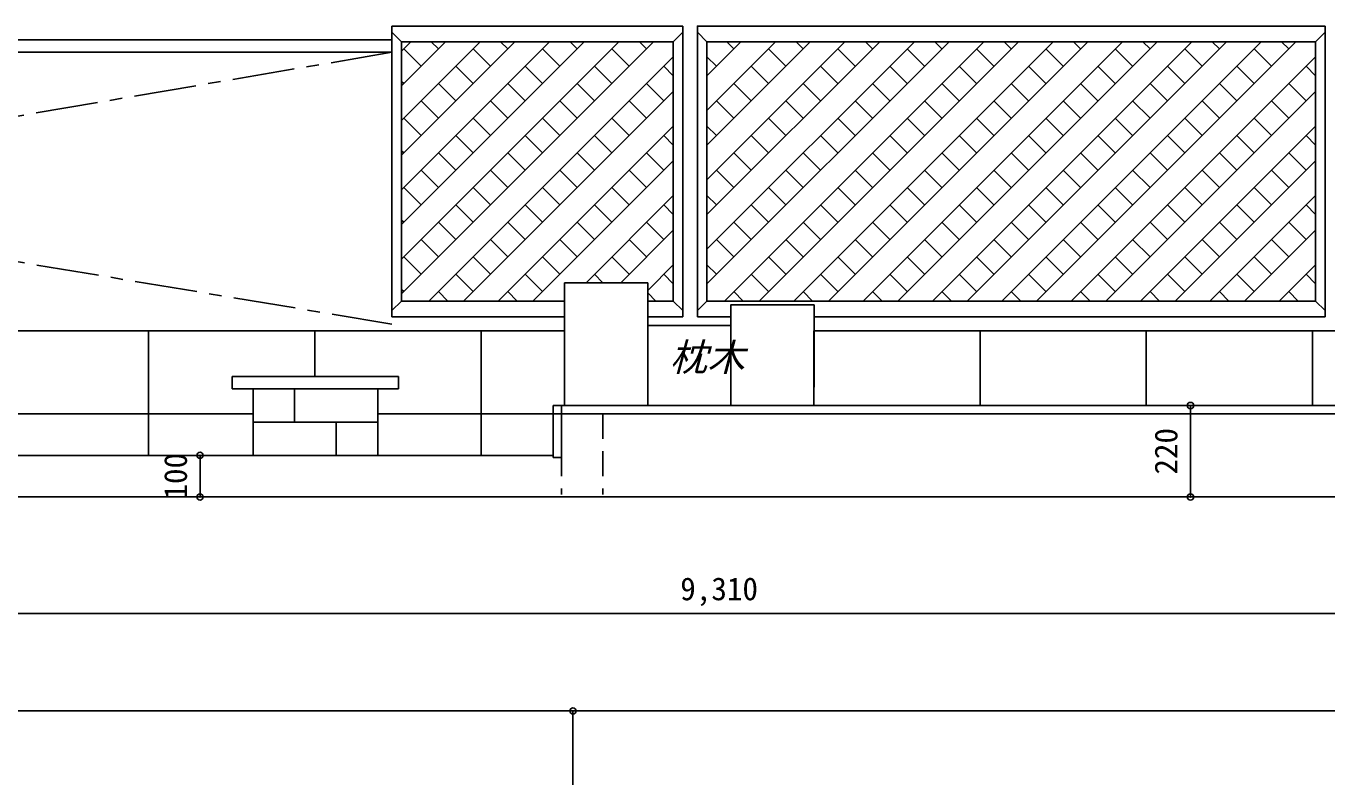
# Model space of a CAD drawing. Units: millimetres at full size, sheet at 1:30. Extents: x -5144 to 6076, y -4159 to 4169.
# Drawn here: x -1137 to 1993, y 2082 to 3908 of the extents above; entities that cross this region are included whole.
import ezdxf
from ezdxf.enums import TextEntityAlignment as Align

# ---------------------------------------------------------------- set-up
doc = ezdxf.new("R2010")
doc.units = ezdxf.units.MM
doc.header["$LTSCALE"] = 30
doc.header["$PDMODE"] = 32
doc.header["$PDSIZE"] = 15
doc.linetypes.add('CHAIN1', pattern=[8, 5, -1, 1, -1])
doc.linetypes.add('DASHED2', pattern=[3, 2, -1])
for name, color, linetype in [('0-0', 7, 'Continuous'), ('0-1', 4, 'Continuous'), ('0-4', 3, 'DASHED2'), ('0-B', 3, 'Continuous'), ('0-C', 4, 'Continuous'), ('0-D', 4, 'Continuous')]:
    doc.layers.add(name, color=color, linetype=linetype)
doc.styles.add('ＭＳ ゴシック', font='')
doc.styles.get('ＭＳ ゴシック').set_extended_font_data('MS Gothic')

msp = doc.modelspace()

# ---------------------------------------------------------------- linework, layer by layer
at = {"layer": '0-0', "color": 4}
for p, q in [((-4238.24, 3845.08), (-256.47, 3845.08)), ((-4271.65, 3175.08), (159.06, 3175.08)), ((-841.65, 2875.08), (-841.65, 3175.08)), ((-441.65, 3065.08), (-441.65, 3175.08)), ((-41.65, 2875.08), (-41.65, 3175.08)), ((758.35, 2995.08), (758.35, 3175.08)), ((759.06, 3175.08), (4653.59, 3175.08)), ((1158.35, 2995.08), (1158.35, 3175.08)), ((1558.35, 2995.08), (1558.35, 3175.08)), ((1958.35, 2995.08), (1958.35, 3175.08)), ((-4151.65, 2975.08), (-590.59, 2975.08)), ((-290.59, 2975.08), (131.35, 2975.08))]:
    msp.add_line(p, q, dxfattribs=at)
at = {"layer": '0-0', "color": 4, "linetype": 'CHAIN1'}
for p, q in [((-4188.24, 3175.08), (-256.47, 3845.08)), ((-4188.24, 3845.08), (-256.36, 3191.08))]:
    msp.add_line(p, q, dxfattribs=at)
at = {"layer": '0-0'}
msp.add_line((-4271.65, 2775.08), (5278.35, 2775.08), dxfattribs=at)
at = {"layer": '0-0', "color": 4}
msp.add_lwpolyline([(-4238.24, 3175.08), (-4238.24, 3875.08), (-256.47, 3875.08)], dxfattribs=at)
at = {"layer": '0-1'}
for p, q in [((-256.47, 3908.37), (443.53, 3908.37)), ((-256.47, 3223.37), (-256.47, 3893.37)), ((-233.47, 3870.37), (-256.47, 3893.37)), ((443.53, 3223.37), (443.53, 3893.37)), ((478.56, 3223.37), (478.56, 3893.37)), ((501.56, 3870.37), (478.56, 3893.37)), ((1965.56, 3870.37), (1988.56, 3893.37)), ((1988.56, 3893.37), (1988.56, 3908.37)), ((1988.56, 3223.37), (1988.56, 3893.37)), ((-233.47, 3246.37), (-233.47, 3870.37)), ((-233.47, 3834.26), (-233.47, 3870.37)), ((-233.47, 3847.77), (-210.87, 3870.37)), ((-233.47, 3764.33), (-127.43, 3870.37)), ((-233.47, 3680.89), (-43.99, 3870.37)), ((-233.47, 3597.46), (39.45, 3870.37)), ((-233.47, 3514.02), (122.88, 3870.37)), ((-233.47, 3430.58), (206.32, 3870.37)), ((-233.47, 3347.14), (289.76, 3870.37)), ((-233.47, 3263.7), (373.2, 3870.37)), ((-233.47, 3870.37), (420.53, 3870.37)), ((-228.03, 3853.21), (-186.31, 3811.49)), ((-144.59, 3853.21), (-161.75, 3870.37)), ((-19.43, 3811.49), (-61.15, 3853.21)), ((5.13, 3870.37), (22.29, 3853.21)), ((147.45, 3811.49), (105.73, 3853.21)), ((189.17, 3853.21), (172.01, 3870.37)), ((272.6, 3853.21), (314.32, 3811.49)), ((356.04, 3853.21), (338.88, 3870.37)), ((501.56, 3870.37), (1965.56, 3870.37)), ((501.56, 3246.37), (501.56, 3870.37)), ((501.56, 3288.09), (1083.84, 3870.37)), ((501.56, 3454.97), (916.96, 3870.37)), ((501.56, 3371.53), (1000.4, 3870.37)), ((501.56, 3621.84), (750.08, 3870.37)), ((501.56, 3538.4), (833.52, 3870.37)), ((501.56, 3788.72), (583.21, 3870.37)), ((501.56, 3705.28), (666.64, 3870.37)), ((543.28, 3246.37), (1167.28, 3870.37)), ((566.05, 3853.21), (548.89, 3870.37)), ((626.71, 3246.37), (1250.71, 3870.37)), ((691.21, 3811.49), (649.49, 3853.21)), ((710.15, 3246.37), (1334.15, 3870.37)), ((732.92, 3853.21), (715.77, 3870.37)), ((793.59, 3246.37), (1417.59, 3870.37)), ((858.08, 3811.49), (816.36, 3853.21)), ((877.03, 3246.37), (1501.03, 3870.37)), ((899.8, 3853.21), (882.65, 3870.37)), ((960.47, 3246.37), (1584.47, 3870.37)), ((1024.96, 3811.49), (983.24, 3853.21)), ((1043.91, 3246.37), (1667.91, 3870.37)), ((1066.68, 3853.21), (1049.52, 3870.37)), ((1127.35, 3246.37), (1751.35, 3870.37)), ((1191.84, 3811.49), (1150.12, 3853.21)), ((1210.78, 3246.37), (1834.78, 3870.37)), ((1233.56, 3853.21), (1216.4, 3870.37)), ((1294.22, 3246.37), (1918.22, 3870.37)), ((1317, 3853.21), (1358.72, 3811.49)), ((1400.43, 3853.21), (1383.28, 3870.37)), ((1525.59, 3811.49), (1483.87, 3853.21)), ((1550.15, 3870.37), (1567.31, 3853.21)), ((1692.47, 3811.49), (1650.75, 3853.21)), ((1734.19, 3853.21), (1717.03, 3870.37)), ((1817.63, 3853.21), (1859.35, 3811.49)), ((1901.07, 3853.21), (1883.91, 3870.37)), ((-167.36, 3246.37), (420.53, 3834.26)), ((1377.66, 3246.37), (1965.56, 3834.26)), ((-61.15, 3769.77), (-102.87, 3811.49)), ((64.01, 3811.49), (105.73, 3769.77)), ((272.6, 3769.77), (230.89, 3811.49)), ((420.53, 3788.72), (397.76, 3811.49)), ((420.53, 3750.82), (420.53, 3788.72)), ((649.49, 3769.77), (607.77, 3811.49)), ((816.36, 3769.77), (774.64, 3811.49)), ((983.24, 3769.77), (941.52, 3811.49)), ((1150.12, 3769.77), (1108.4, 3811.49)), ((1317, 3769.77), (1275.28, 3811.49)), ((1483.87, 3769.77), (1442.15, 3811.49)), ((1609.03, 3811.49), (1650.75, 3769.77)), ((1817.63, 3769.77), (1775.91, 3811.49)), ((1965.56, 3788.72), (1942.78, 3811.49)), ((1965.56, 3750.82), (1965.56, 3788.72)), ((-228.03, 3769.77), (-233.47, 3775.21)), ((-144.59, 3769.77), (-102.87, 3728.05)), ((64.01, 3728.05), (22.29, 3769.77)), ((230.88, 3728.05), (189.17, 3769.77)), ((356.04, 3769.77), (397.76, 3728.05)), ((607.77, 3728.05), (566.05, 3769.77)), ((774.64, 3728.05), (732.92, 3769.77)), ((941.52, 3728.05), (899.8, 3769.77)), ((1108.4, 3728.05), (1066.68, 3769.77)), ((1275.28, 3728.05), (1233.56, 3769.77)), ((1400.43, 3769.77), (1442.15, 3728.05)), ((1609.03, 3728.05), (1567.31, 3769.77)), ((1775.91, 3728.05), (1734.19, 3769.77)), ((1901.07, 3769.77), (1942.78, 3728.05)), ((-144.59, 3686.33), (-186.31, 3728.05)), ((-83.92, 3246.37), (420.53, 3750.82)), ((22.29, 3686.33), (-19.43, 3728.05)), ((147.45, 3728.05), (189.17, 3686.33)), ((356.04, 3686.33), (314.32, 3728.05)), ((566.05, 3686.33), (524.33, 3728.05)), ((732.92, 3686.33), (691.21, 3728.05)), ((899.8, 3686.33), (858.08, 3728.05)), ((1066.68, 3686.33), (1024.96, 3728.05)), ((1233.56, 3686.33), (1191.84, 3728.05)), ((1400.43, 3686.33), (1358.71, 3728.05)), ((1461.1, 3246.37), (1965.56, 3750.82)), ((1567.31, 3686.33), (1525.59, 3728.05)), ((1692.47, 3728.05), (1734.19, 3686.33)), ((1901.07, 3686.33), (1859.35, 3728.05)), ((-186.31, 3644.61), (-228.03, 3686.33)), ((-61.15, 3686.33), (-19.43, 3644.61)), ((-0.48, 3246.37), (420.53, 3667.39)), ((147.45, 3644.61), (105.73, 3686.33)), ((314.32, 3644.61), (272.6, 3686.33)), ((524.33, 3644.61), (501.56, 3667.39)), ((691.21, 3644.62), (649.49, 3686.33)), ((858.08, 3644.61), (816.36, 3686.33)), ((1024.96, 3644.61), (983.24, 3686.33)), ((1191.84, 3644.61), (1150.12, 3686.33)), ((1358.71, 3644.61), (1317, 3686.33)), ((1483.87, 3686.33), (1525.59, 3644.61)), ((1544.54, 3246.37), (1965.56, 3667.39)), ((1692.47, 3644.61), (1650.75, 3686.33)), ((1859.35, 3644.61), (1817.63, 3686.33)), ((-61.15, 3602.89), (-102.87, 3644.61)), ((105.73, 3602.89), (64.01, 3644.61)), ((230.89, 3644.62), (272.6, 3602.9)), ((420.53, 3621.84), (397.76, 3644.61)), ((649.49, 3602.9), (607.77, 3644.61)), ((816.36, 3602.89), (774.64, 3644.61)), ((983.24, 3602.89), (941.52, 3644.61)), ((1150.12, 3602.9), (1108.4, 3644.61)), ((1316.99, 3602.9), (1275.28, 3644.61)), ((1483.87, 3602.89), (1442.15, 3644.61)), ((1650.75, 3602.89), (1609.03, 3644.61)), ((1775.91, 3644.62), (1817.63, 3602.9)), ((1965.56, 3621.84), (1942.79, 3644.61)), ((-228.03, 3602.9), (-233.47, 3608.33)), ((-102.87, 3561.18), (-144.59, 3602.89)), ((22.29, 3602.9), (64.01, 3561.18)), ((230.88, 3561.18), (189.17, 3602.9)), ((397.76, 3561.18), (356.04, 3602.89)), ((607.77, 3561.18), (566.05, 3602.89)), ((774.65, 3561.18), (732.93, 3602.9)), ((941.52, 3561.18), (899.8, 3602.9)), ((1108.4, 3561.18), (1066.68, 3602.89)), ((1275.28, 3561.18), (1233.56, 3602.89)), ((1442.15, 3561.18), (1400.43, 3602.89)), ((1567.31, 3602.9), (1609.03, 3561.18)), ((1775.91, 3561.18), (1734.19, 3602.9)), ((1942.78, 3561.18), (1901.07, 3602.89)), ((82.95, 3246.37), (420.53, 3583.95)), ((1627.98, 3246.37), (1965.56, 3583.95)), ((-144.59, 3519.46), (-186.31, 3561.18)), ((22.29, 3519.46), (-19.43, 3561.18)), ((189.17, 3519.46), (147.45, 3561.18)), ((314.32, 3561.18), (356.04, 3519.46)), ((566.05, 3519.46), (524.33, 3561.18)), ((732.93, 3519.46), (691.21, 3561.18)), ((899.8, 3519.46), (858.08, 3561.18)), ((1066.68, 3519.46), (1024.96, 3561.18)), ((1233.56, 3519.46), (1191.84, 3561.18)), ((1400.43, 3519.46), (1358.71, 3561.18)), ((1567.31, 3519.46), (1525.59, 3561.18)), ((1734.19, 3519.46), (1692.47, 3561.18)), ((1859.35, 3561.18), (1901.07, 3519.46)), ((-186.31, 3477.74), (-228.03, 3519.46)), ((-19.43, 3477.74), (-61.15, 3519.46)), ((105.73, 3519.46), (147.45, 3477.74)), ((314.32, 3477.74), (272.6, 3519.46)), ((691.21, 3477.74), (649.49, 3519.46)), ((858.08, 3477.74), (816.36, 3519.46)), ((1024.96, 3477.74), (983.24, 3519.46)), ((1191.84, 3477.74), (1150.12, 3519.46)), ((1358.71, 3477.74), (1317, 3519.46)), ((1525.59, 3477.74), (1483.87, 3519.46)), ((1650.75, 3519.46), (1692.47, 3477.74)), ((1859.35, 3477.74), (1817.63, 3519.46)), ((-61.15, 3436.02), (-102.87, 3477.74)), ((105.73, 3436.02), (64.01, 3477.74)), ((210.65, 3290.62), (420.53, 3500.51)), ((272.6, 3436.02), (230.88, 3477.74)), ((397.76, 3477.74), (420.53, 3454.97)), ((524.33, 3477.74), (501.56, 3500.51)), ((649.49, 3436.02), (607.77, 3477.74)), ((816.36, 3436.02), (774.64, 3477.74)), ((983.24, 3436.02), (941.52, 3477.74)), ((1150.12, 3436.02), (1108.4, 3477.74)), ((1317, 3436.02), (1275.28, 3477.74)), ((1483.87, 3436.02), (1442.15, 3477.74)), ((1650.75, 3436.02), (1609.03, 3477.74)), ((1711.42, 3246.37), (1965.56, 3500.51)), ((1817.63, 3436.02), (1775.91, 3477.74)), ((1942.79, 3477.74), (1965.56, 3454.97)), ((420.53, 3417.07), (420.53, 3454.97)), ((1965.56, 3417.07), (1965.56, 3454.97)), ((-228.03, 3436.02), (-233.47, 3441.46)), ((-102.87, 3394.3), (-144.59, 3436.02)), ((64.01, 3394.3), (22.29, 3436.02)), ((189.17, 3436.02), (230.89, 3394.3)), ((294.08, 3290.62), (420.53, 3417.07)), ((397.76, 3394.3), (356.04, 3436.02)), ((607.77, 3394.3), (566.05, 3436.02)), ((774.64, 3394.3), (732.92, 3436.02)), ((941.52, 3394.3), (899.8, 3436.02)), ((1108.4, 3394.3), (1066.68, 3436.02)), ((1275.28, 3394.3), (1233.56, 3436.02)), ((1442.15, 3394.3), (1400.43, 3436.02)), ((1609.03, 3394.3), (1567.31, 3436.02)), ((1734.19, 3436.02), (1775.91, 3394.3)), ((1794.85, 3246.37), (1965.56, 3417.07)), ((1942.78, 3394.3), (1901.07, 3436.02)), ((-144.59, 3352.58), (-186.31, 3394.3)), ((22.29, 3352.58), (-19.43, 3394.3)), ((189.17, 3352.58), (147.45, 3394.3)), ((356.04, 3352.58), (314.32, 3394.3)), ((566.05, 3352.58), (524.33, 3394.3)), ((732.93, 3352.58), (691.21, 3394.3)), ((899.8, 3352.58), (858.08, 3394.3)), ((1066.68, 3352.58), (1024.96, 3394.3)), ((1233.56, 3352.58), (1191.84, 3394.3)), ((1400.43, 3352.58), (1358.72, 3394.3)), ((1567.31, 3352.58), (1525.59, 3394.3)), ((1734.19, 3352.58), (1692.47, 3394.3)), ((1901.07, 3352.58), (1859.35, 3394.3)), ((-186.31, 3310.86), (-228.03, 3352.58)), ((-19.43, 3310.86), (-61.15, 3352.58)), ((147.45, 3310.86), (105.73, 3352.58)), ((272.6, 3352.58), (314.32, 3310.86)), ((691.21, 3310.86), (649.49, 3352.58)), ((858.08, 3310.86), (816.36, 3352.58)), ((1024.96, 3310.86), (983.24, 3352.58)), ((1191.84, 3310.86), (1150.12, 3352.58)), ((1358.71, 3310.86), (1317, 3352.58)), ((1525.59, 3310.86), (1483.87, 3352.58)), ((1692.47, 3310.86), (1650.75, 3352.58)), ((1817.63, 3352.58), (1859.35, 3310.86)), ((359.06, 3272.16), (420.53, 3333.63)), ((524.33, 3310.86), (501.56, 3333.63)), ((1878.29, 3246.37), (1965.56, 3333.63)), ((-61.15, 3269.14), (-102.87, 3310.86)), ((105.73, 3269.14), (64.01, 3310.86)), ((251.12, 3290.62), (230.88, 3310.86)), ((420.53, 3288.09), (397.76, 3310.86)), ((420.53, 3246.37), (420.53, 3288.09)), ((649.49, 3269.14), (607.77, 3310.86)), ((816.36, 3269.14), (774.64, 3310.86)), ((983.24, 3269.14), (941.52, 3310.86)), ((1150.12, 3269.14), (1108.4, 3310.86)), ((1317, 3269.14), (1275.28, 3310.86)), ((1483.87, 3269.14), (1442.15, 3310.86)), ((1650.75, 3269.14), (1609.03, 3310.86)), ((1817.63, 3269.14), (1775.91, 3310.86)), ((1965.56, 3288.09), (1942.78, 3310.86)), ((1965.56, 3246.37), (1965.56, 3288.09)), ((-228.03, 3269.14), (-233.47, 3274.58)), ((-121.82, 3246.37), (-144.59, 3269.14)), ((45.06, 3246.37), (22.29, 3269.14)), ((359.06, 3266.13), (378.82, 3246.37)), ((588.82, 3246.37), (566.05, 3269.14)), ((755.7, 3246.37), (732.93, 3269.14)), ((922.57, 3246.37), (899.8, 3269.14)), ((1089.45, 3246.37), (1066.68, 3269.14)), ((1256.33, 3246.37), (1233.56, 3269.14)), ((1423.21, 3246.37), (1400.43, 3269.14)), ((1590.08, 3246.37), (1567.31, 3269.14)), ((1756.96, 3246.37), (1734.19, 3269.14)), ((1901.07, 3269.14), (1923.84, 3246.37)), ((-256.47, 3223.37), (-233.47, 3246.37)), ((-233.47, 3246.37), (159.06, 3246.37)), ((359.06, 3246.37), (420.53, 3246.37)), ((443.53, 3223.37), (420.53, 3246.37)), ((443.53, 3223.37), (420.53, 3246.37)), ((478.56, 3223.37), (501.56, 3246.37)), ((1988.56, 3223.37), (1965.56, 3246.37)), ((1988.56, 3223.37), (1965.56, 3246.37)), ((-256.47, 3208.37), (159.06, 3208.37)), ((359.06, 3208.37), (443.53, 3208.37)), ((443.53, 3208.37), (443.53, 3223.37)), ((478.56, 3208.37), (559.06, 3208.37)), ((759.06, 3208.37), (1988.56, 3208.37)), ((1988.56, 3208.37), (1988.56, 3223.37))]:
    msp.add_line(p, q, dxfattribs=at)
for points in [[(-233.47, 3870.37), (-256.47, 3893.37), (-256.47, 3908.37)], [(420.53, 3870.37), (443.53, 3893.37), (443.53, 3908.37)], [(420.53, 3246.37), (420.53, 3870.37), (443.53, 3893.37)], [(501.56, 3870.37), (478.56, 3893.37), (478.56, 3908.37), (1988.56, 3908.37)], [(1965.56, 3246.37), (1965.56, 3870.37), (1988.56, 3893.37)], [(524.33, 3811.49), (501.56, 3834.26), (501.56, 3870.37)], [(-256.47, 3208.37), (-256.47, 3223.37), (-233.47, 3246.37)], [(478.56, 3208.37), (478.56, 3223.37), (501.56, 3246.37), (1965.56, 3246.37)]]:
    msp.add_lwpolyline(points, dxfattribs=at)
at = {"layer": '0-4'}
for p, q in [((151.35, 2975.08), (151.35, 2780.74)), ((251.35, 2975.08), (251.35, 2780.74)), ((382.35, 2975.08), (582.35, 2975.08))]:
    msp.add_line(p, q, dxfattribs=at)
at = {"layer": '0-C', "color": 3}
for p, q in [((159.06, 3290.62), (359.06, 3290.62)), ((159.06, 2995.08), (159.06, 3290.62)), ((359.06, 2995.08), (359.06, 3290.62)), ((759.06, 3039.32), (759.06, 3237.44)), ((359.06, 3187.65), (559.06, 3187.65)), ((759.06, 3175.08), (4653.59, 3175.08)), ((-640.59, 3035.08), (-640.59, 3065.08)), ((-640.59, 3065.08), (-240.59, 3065.08)), ((-240.59, 3035.08), (-240.59, 3065.08)), ((-640.59, 3035.08), (-240.59, 3035.08)), ((-590.59, 2875.08), (-590.59, 3035.08)), ((-290.59, 2875.08), (-290.59, 3035.08)), ((131.35, 2870.08), (131.35, 2995.08)), ((131.35, 2995.08), (4468.82, 2995.08)), ((131.35, 2975.08), (4448.82, 2975.08)), ((151.35, 2870.08), (151.35, 2995.08)), ((131.35, 2870.08), (151.35, 2870.08))]:
    msp.add_line(p, q, dxfattribs=at)
at = {"layer": '0-C'}
for p, q in [((1664.76, 2775.08), (1664.76, 2995.08)), ((-718.03, 2875.08), (-721.88, 2875.08)), ((-718.03, 2775.08), (-718.03, 2875.08)), ((-718.03, 2775.08), (-721.88, 2775.08)), ((-4124.05, 2495), (5185.95, 2495)), ((178.95, 2260.09), (-3974.05, 2260.09)), ((178.95, 2260.09), (178.95, 2081.94)), ((4476.42, 2260.09), (178.95, 2260.09))]:
    msp.add_line(p, q, dxfattribs=at)
at = {"layer": '0-C', "color": 7}
msp.add_line((-4151.65, 2875.08), (131.35, 2875.08), dxfattribs=at)
at = {"layer": '0-C', "color": 3}
msp.add_lwpolyline([(559.06, 2995.08), (559.06, 3237.44), (759.06, 3237.44)], dxfattribs=at)
at = {"layer": '0-C', "color": 7}
for p in [(1664.76, 2995.08), (-718.03, 2875.08), (-718.03, 2775.08), (1664.76, 2775.08), (178.95, 2260.09)]:
    msp.add_point(p, dxfattribs=at)
at = {"layer": '0-D'}
for p, q in [((-256.47, 3223.37), (-256.47, 3893.37)), ((-490.59, 2955.08), (-490.59, 3035.08)), ((-590.59, 2955.08), (-290.59, 2955.08)), ((-390.59, 2875.08), (-390.59, 2955.08)), ((-590.59, 2875.08), (-290.59, 2875.08))]:
    msp.add_line(p, q, dxfattribs=at)

# ---------------------------------------------------------------- texts
at = {"layer": '0-B', "style": 'ＭＳ ゴシック', "oblique": 15}
msp.add_text('枕木', height=65.98, dxfattribs=at).set_placement((412.37, 3058.64), align=Align.BOTTOM_LEFT)
at = {"layer": '0-C', "color": 7, "style": 'ＭＳ ゴシック'}
for s, p in [('220', (1649.76, 2828.83)), ('100', (-733.03, 2768.83))]:
    msp.add_text(s, height=54.99, rotation=90, dxfattribs=at).set_placement(p, align=Align.BOTTOM_LEFT)
msp.add_text('9,310', height=54.99, dxfattribs=at).set_placement((437.2, 2510), align=Align.BOTTOM_LEFT)

doc.saveas('drawing.dxf')
